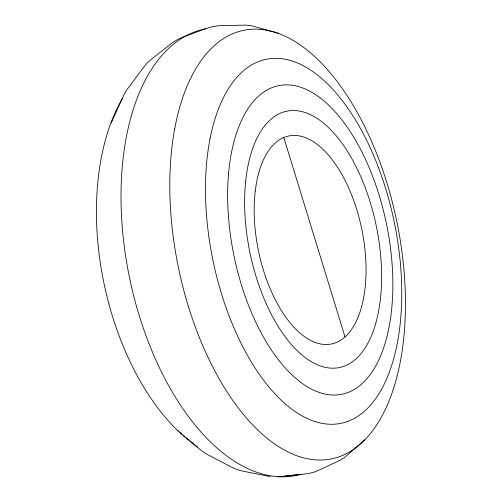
<?xml version="1.0" encoding="UTF-8"?>
<svg xmlns="http://www.w3.org/2000/svg" width="502" height="502" viewBox="0 0 502 502"><rect width="100%" height="100%" fill="white"/><g stroke="black" fill="none" stroke-linecap="round" stroke-linejoin="round"><path stroke-width="0.75" d="M111.149 123.065L124.377 93.824L127.288 89.23L144.156 66.571L148.034 62.154L152.558 58.32L172.205 42.877L177.363 39.633L182.966 37.117L206.749 28.319L212.597 26.606L218.671 25.702L245.936 25.1L251.822 25.834L277.857 33.138M364.766 439.796L344.265 457.698L339.208 460.66L320.107 469.646L314.415 471.999L308.523 473.549L280.417 476.749M277.556 476.9L299.7 474.434M270.289 476.618L241.493 470.838L235.789 469.088L230.437 466.54L206.058 453.821L201.49 450.696L177.658 430.44M283.793 137.535L345.018 336.936M197.493 446.893A208.895 119.143 78.4 0 1 189.844 441.271M188.67 440.329A208.895 119.143 78.4 0 1 186.317 438.397M185.15 437.399A208.895 119.143 78.4 0 1 182.81 435.353M181.642 434.305A208.895 119.143 78.4 0 1 179.904 432.693M178.166 431.042A208.895 119.143 78.4 0 1 122.256 98.806M301.087 474.264A227.845 123.542 78.4 0 1 130.162 280.75A227.845 123.542 78.4 0 1 205.45 28.896M255.273 191.005A106.16 52.779 78.4 0 0 328.057 344.441A106.16 52.779 78.4 0 0 347.07 184.498A106.16 52.779 78.4 0 0 255.273 191.005M245.66 181.385A130.846 64.557 78.4 0 0 336.654 367.979A130.846 64.557 78.4 0 0 357.098 168.722A130.846 64.557 78.4 0 0 245.66 181.385M228.579 173.435A157.509 77.892 78.4 0 0 340.369 394.534A157.509 77.892 78.4 0 0 361.854 151.893A157.509 77.892 78.4 0 0 228.579 173.435M174.658 128.964A218.728 111.595 78.4 0 0 315.13 459.832A218.728 111.595 78.4 0 0 373.143 145.022A218.728 111.595 78.4 0 0 174.658 128.964M210.106 138.439A185.809 92.638 78.4 0 0 324.606 423.782A185.809 92.638 78.4 0 0 376.186 161.732A185.809 92.638 78.4 0 0 210.106 138.439"/></g></svg>
